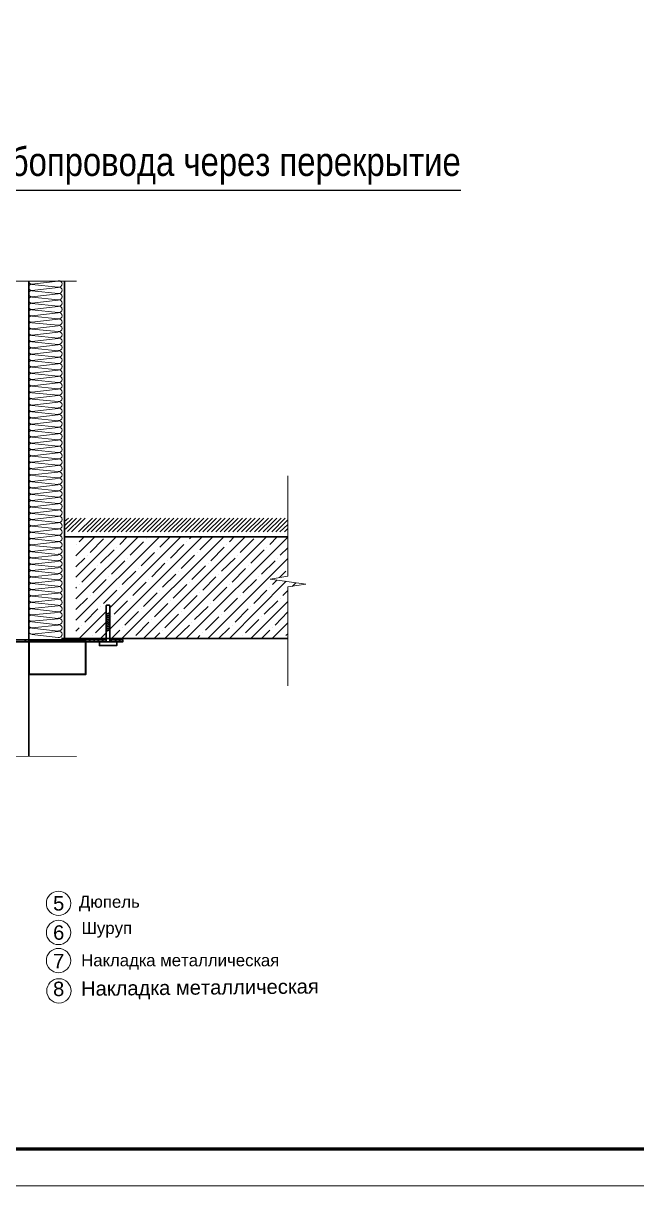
# Model space of a CAD drawing. Header units: millimetres. Extents: x -10178924 to 11692288, y -947381 to 58396.
# Drawn here: x -116095 to -107758, y -25808 to -10002 of the extents above; entities that cross this region are included whole.
import ezdxf

# ---------------------------------------------------------------- set-up
doc = ezdxf.new("R2010")
doc.units = ezdxf.units.MM
for name, color, linetype, true_color in [('PDF _!ВК_надписи', 7, 'Continuous', 0xffffff), ('PDF _!К1', 7, 'Continuous', 0xb85c00), ('PDF _Сталь', 7, 'Continuous', 0x545454), ('PDF _Штрих Мин. Вата', 7, 'Continuous', 0xb09603)]:
    doc.layers.add(name, color=color, linetype=linetype, true_color=true_color)
doc.layers.add('PDF _0', color=7, linetype='Continuous', lineweight=9)
doc.layers.add('PDF _Текст', color=7, linetype='Continuous', lineweight=5)
for name, color, linetype in [('PDF __надписи_вода', 7, 'Continuous'), ('PDF _Железобетон', 7, 'Continuous'), ('PDF _Сноски', 7, 'Continuous'), ('PDF _Тонкая линия', 7, 'Continuous'), ('PDF _Штрих Железобетон', 7, 'Continuous'), ('PDF _Штрих Сталь', 7, 'Continuous')]:
    doc.layers.add(name, color=color, linetype=linetype)
doc.styles.add('PDF Arial Narrow', font='ARIALN.TTF')
doc.styles.add('PDF Arial-ItalicMT', font='arial.ttf')
doc.styles.add('PDF ArialMT', font='arial.ttf')

msp = doc.modelspace()

# ---------------------------------------------------------------- linework, layer by layer
at = {"layer": 'PDF _!ВК_надписи', "color": 7, "linetype": 'Continuous', "lineweight": 60, "elevation": -2956.2}
msp.add_lwpolyline([(-44253.2, 57790.7), (-44253.2, -25308.1), (-160653.6, -25308.1), (-160653.6, 57790.7)], close=True, dxfattribs=at)
at = {"layer": 'PDF _!К1', "lineweight": 35, "elevation": 2526.9}
msp.add_lwpolyline([(-115242.2, -18413.4), (-116020.8, -18413.4), (-116020.8, -18851), (-115242.2, -18851)], close=True, dxfattribs=at)
at = {"layer": 'PDF _0', "color": 18, "linetype": 'Continuous', "lineweight": 0, "true_color": 0x000000}
msp.add_line((-43753.6, -25807.6, -2956.2), (-162651.8, -25807.6, -2956.2), dxfattribs=at)
at = {"layer": 'PDF __надписи_вода', "lineweight": 25, "elevation": 2526.9}
msp.add_lwpolyline([(-121724.8, -12271.8), (-110148.8, -12271.8)], dxfattribs=at)
at = {"layer": 'PDF _Железобетон', "lineweight": 30, "elevation": 2526.9}
for points in [[(-115532.3, -16983.6), (-115532.3, -18367.7)], [(-115532.3, -16983.6), (-112499.6, -16983.6)], [(-115573, -18367.7), (-112499.6, -18367.7)]]:
    msp.add_lwpolyline(points, dxfattribs=at)
at = {"layer": 'PDF _Сноски', "lineweight": 18}
for centre in [(-115615.5, -21967.3, 2526.9), (-115615.5, -21967.3, 2526.9), (-115615.5, -22364.2, 2526.9), (-115615.5, -22745.8, 2526.9), (-115610.4, -23158, 2526.9)]:
    msp.add_circle(centre, 165.4, dxfattribs=at)
at = {"layer": 'PDF _Сталь', "lineweight": 30, "elevation": 2526.9}
for points in [[(-116020.8, -13508.3), (-116020.8, -19965.4)], [(-115532.3, -13508.3), (-115532.3, -18367.7)], [(-115532.3, -14856.7), (-115532.3, -14917.7)], [(-114967.5, -18413.4), (-114967.5, -17919.9), (-114962.4, -17914.8), (-114921.7, -17914.8), (-114916.6, -17919.9), (-114916.6, -18413.4)], [(-114967.5, -18036.9), (-114916.6, -18016.6)], [(-114967.5, -18062.3), (-114916.6, -18047.1)], [(-114967.5, -18087.8), (-114916.6, -18072.5)], [(-114967.5, -18113.2), (-114916.6, -18098)], [(-114967.5, -18138.7), (-114916.6, -18123.4)], [(-114967.5, -18164.1), (-114916.6, -18148.9)], [(-114967.5, -18189.6), (-114916.6, -18174.3)], [(-114967.5, -18215), (-114916.6, -18199.7)], [(-114967.5, -18240.4), (-114916.6, -18225.2)], [(-114967.5, -18265.9), (-114916.6, -18250.6)], [(-118371.6, -18382.9), (-115583.2, -18382.9), (-115583.2, -18413.4), (-118595.5, -18413.4), (-118595.5, -18382.9), (-118427.5, -18382.9)], [(-114967.5, -18382.9), (-115583.2, -18382.9), (-115583.2, -18413.4), (-114743.6, -18413.4), (-114743.6, -18382.9), (-114916.6, -18382.9)]]:
    msp.add_lwpolyline(points, dxfattribs=at)
msp.add_lwpolyline([(-114825, -18413.4), (-114825, -18464.3), (-115059.1, -18464.3), (-115059.1, -18413.4)], close=True, dxfattribs=at)
at = {"layer": 'PDF _Тонкая линия', "lineweight": 18, "elevation": 2526.9}
for points in [[(-117989.9, -13508.3), (-116773.8, -13508.3), (-116738.2, -13747.4), (-116667, -13264), (-116626.3, -13508.3), (-115369.4, -13508.3)], [(-112499.6, -16154.2), (-112499.6, -17517.9), (-112738.8, -17558.6), (-112255.4, -17629.8), (-112499.6, -17665.5), (-112499.6, -19008.8)], [(-117989.9, -19970.5), (-116773.8, -19965.4), (-116738.2, -20209.6), (-116667, -19726.2), (-116626.3, -19965.4), (-115369.4, -19970.5)]]:
    msp.add_lwpolyline(points, dxfattribs=at)
at = {"layer": 'PDF _Штрих Железобетон', "lineweight": 18, "elevation": 2526.9}
for points in [[(-115379.6, -17243.1), (-115120.1, -16983.6)], [(-115379.6, -17533.2), (-114830.1, -16983.6)], [(-115379.6, -17828.3), (-114535, -16983.6)], [(-115379.6, -18118.3), (-114244.9, -16983.6)], [(-115333.8, -17054.9), (-115267.7, -16983.6)], [(-115186.3, -17197.3), (-115003.1, -17014.1)], [(-114916.6, -17950.4), (-113954.9, -16983.6)], [(-114916.6, -18240.4), (-113664.8, -16983.6)], [(-114784.3, -17090.5), (-114682.5, -16983.6)], [(-114753.8, -18367.7), (-113369.7, -16983.6)], [(-114641.8, -17232.9), (-114458.6, -17054.9)], [(-114458.6, -18367.7), (-113079.7, -16983.6)], [(-114423, -17014.1), (-114423, -17014.1)], [(-114239.8, -17126.1), (-114097.4, -16983.6)], [(-114168.6, -18367.7), (-112789.6, -16983.6)], [(-113878.6, -18367.7), (-112499.6, -16988.7)], [(-113873.5, -17054.9), (-113873.5, -17054.9)], [(-113837.8, -17014.1), (-113807.3, -16983.6)], [(-113695.4, -17161.7), (-113517.3, -16983.6)], [(-113293.4, -17054.9), (-113227.2, -16983.6)], [(-113145.8, -17197.3), (-112962.7, -17014.1)], [(-112743.9, -17090.5), (-112642.1, -16983.6)], [(-115369.4, -17090.5), (-115369.4, -17090.5)], [(-115043.8, -17344.9), (-114860.6, -17161.7)], [(-114825, -17126.1), (-114825, -17126.1)], [(-114494.2, -17380.5), (-114311.1, -17197.3)], [(-114275.4, -17161.7), (-114275.4, -17161.7)], [(-114092.3, -17273.7), (-113914.2, -17090.5)], [(-113731, -17197.3), (-113731, -17197.3)], [(-113547.8, -17309.3), (-113364.6, -17126.1)], [(-113329, -17090.5), (-113329, -17090.5)], [(-113003.4, -17344.9), (-112820.2, -17161.7)], [(-112784.6, -17126.1), (-112784.6, -17126.1)], [(-112601.4, -17232.9), (-112499.6, -17136.3)], [(-115379.6, -17390.7), (-115257.5, -17273.7)], [(-115221.9, -17232.9), (-115221.9, -17232.9)], [(-115079.4, -17380.5), (-115079.4, -17380.5)], [(-114896.2, -17492.5), (-114713, -17309.3)], [(-114677.4, -17273.7), (-114677.4, -17273.7)], [(-114346.7, -17528.1), (-114168.6, -17344.9)], [(-114127.9, -17309.3), (-114127.9, -17309.3)], [(-113949.8, -17416.1), (-113766.6, -17232.9)], [(-113802.2, -17563.7), (-113619, -17380.5)], [(-113588.5, -18367.7), (-112499.6, -17278.7)], [(-113583.4, -17344.9), (-113583.4, -17344.9)], [(-113400.2, -17451.7), (-113217.1, -17273.7)], [(-113181.5, -17232.9), (-113181.5, -17232.9)], [(-113039, -17380.5), (-113039, -17380.5)], [(-112855.8, -17492.5), (-112672.6, -17309.3)], [(-112637, -17273.7), (-112637, -17273.7)], [(-115298.2, -17599.3), (-115115, -17416.1)], [(-114931.8, -17528.1), (-114931.8, -17528.1)], [(-114748.7, -17634.9), (-114565.5, -17451.7)], [(-114529.9, -17416.1), (-114529.9, -17416.1)], [(-114204.2, -17670.5), (-114021, -17492.5)], [(-113985.4, -17451.7), (-113985.4, -17451.7)], [(-113654.7, -17711.3), (-113476.6, -17528.1)], [(-113435.9, -17492.5), (-113435.9, -17492.5)], [(-113257.8, -17599.3), (-113074.6, -17416.1)], [(-112891.4, -17528.1), (-112891.4, -17528.1)], [(-112611.6, -17538.2), (-112525.1, -17451.7)], [(-115379.6, -17680.7), (-115369.4, -17670.5)], [(-115333.8, -17634.9), (-115333.8, -17634.9)], [(-115150.6, -17746.9), (-114967.5, -17563.7)], [(-114784.3, -17670.5), (-114784.3, -17670.5)], [(-114606.2, -17782.5), (-114423, -17599.3)], [(-114387.4, -17563.7), (-114387.4, -17563.7)], [(-114056.6, -17818.1), (-113873.5, -17634.9)], [(-113837.8, -17599.3), (-113837.8, -17599.3)], [(-113512.2, -17853.7), (-113329, -17670.5)], [(-113293.4, -18367.7), (-112520, -17589.1)], [(-113293.4, -17634.9), (-113293.4, -17634.9)], [(-113110.2, -17746.9), (-112927, -17563.7)], [(-112743.9, -17670.5), (-112743.9, -17670.5)], [(-112708.2, -17634.9), (-112642.1, -17568.8)], [(-112438.6, -17660.4), (-112392.8, -17609.5)], [(-112265.5, -17629.8), (-112265.5, -17629.8)], [(-115379.6, -17970.8), (-115221.9, -17818.1)], [(-115186.3, -17782.5), (-115186.3, -17782.5)], [(-115003.1, -17889.3), (-114825, -17711.3)], [(-114860.6, -18036.9), (-114677.4, -17853.7)], [(-114641.8, -17818.1), (-114641.8, -17818.1)], [(-114458.6, -17930.1), (-114275.4, -17746.9)], [(-114239.8, -17711.3), (-114239.8, -17711.3)], [(-114092.3, -17853.7), (-114092.3, -17853.7)], [(-113914.2, -17965.7), (-113731, -17782.5)], [(-113695.4, -17746.9), (-113695.4, -17746.9)], [(-113364.6, -18001.3), (-113181.5, -17818.1)], [(-113145.8, -17782.5), (-113145.8, -17782.5)], [(-112962.7, -17889.3), (-112784.6, -17711.3)], [(-112820.2, -18036.9), (-112637, -17853.7)], [(-112601.4, -17818.1), (-112601.4, -17818.1)], [(-112565.8, -17782.5), (-112499.6, -17716.3)], [(-115333.8, -18367.7), (-114967.5, -18001.3)], [(-115257.5, -18143.8), (-115079.4, -17965.7)], [(-115043.8, -17930.1), (-115043.8, -17930.1)], [(-114713, -18184.5), (-114529.9, -18001.3)], [(-114494.2, -17965.7), (-114494.2, -17965.7)], [(-114311.1, -18072.5), (-114127.9, -17889.3)], [(-113949.8, -18001.3), (-113949.8, -18001.3)], [(-113766.6, -18108.1), (-113583.4, -17930.1)], [(-113547.8, -17889.3), (-113547.8, -17889.3)], [(-113217.1, -18143.8), (-113039, -17965.7)], [(-113003.4, -18367.7), (-112499.6, -17863.9)], [(-113003.4, -17930.1), (-113003.4, -17930.1)], [(-112672.6, -18184.5), (-112499.6, -18006.4)], [(-115115, -18291.3), (-114967.5, -18143.8)], [(-114896.2, -18072.5), (-114896.2, -18072.5)], [(-114565.5, -18326.9), (-114387.4, -18143.8)], [(-114346.7, -18108.1), (-114346.7, -18108.1)], [(-114168.6, -18220.1), (-113985.4, -18036.9)], [(-113802.2, -18143.8), (-113802.2, -18143.8)], [(-113619, -18255.7), (-113435.9, -18072.5)], [(-113400.2, -18036.9), (-113400.2, -18036.9)], [(-113074.6, -18291.3), (-112891.4, -18108.1)], [(-112855.8, -18072.5), (-112855.8, -18072.5)], [(-112713.3, -18367.7), (-112499.6, -18153.9)], [(-115379.6, -18265.9), (-115333.8, -18220.1)], [(-115298.2, -18184.5), (-115298.2, -18184.5)], [(-115150.6, -18326.9), (-115150.6, -18326.9)], [(-115043.8, -18367.7), (-114967.5, -18291.3)], [(-114896.2, -18367.7), (-114784.3, -18255.7)], [(-114748.7, -18220.1), (-114748.7, -18220.1)], [(-114316.2, -18367.7), (-114239.8, -18291.3)], [(-114204.2, -18255.7), (-114204.2, -18255.7)], [(-114021, -18362.6), (-113837.8, -18184.5)], [(-113731, -18367.7), (-113695.4, -18326.9)], [(-113654.7, -18291.3), (-113654.7, -18291.3)], [(-113441, -18367.7), (-113293.4, -18220.1)], [(-113257.8, -18184.5), (-113257.8, -18184.5)], [(-113110.2, -18326.9), (-113110.2, -18326.9)], [(-112855.8, -18367.7), (-112743.9, -18255.7)], [(-112708.2, -18220.1), (-112708.2, -18220.1)], [(-112525.1, -18326.9), (-112499.6, -18301.5)], [(-115191.4, -18367.7), (-115186.3, -18362.6)], [(-114606.2, -18362.6), (-114606.2, -18362.6)], [(-113150.9, -18367.7), (-113145.8, -18362.6)], [(-112565.8, -18362.6), (-112565.8, -18362.6)]]:
    msp.add_lwpolyline(points, dxfattribs=at)
at = {"layer": 'PDF _Штрих Мин. Вата', "lineweight": 18, "elevation": 2526.9}
for points in [[(-116020.8, -13505.7, 0.4142061), (-115977.5, -13549, 0.9999873), (-115977.5, -13635.5, 0.9999873), (-115977.5, -13722, 0.9999873), (-115977.5, -13808.5, 0.9999873), (-115977.5, -13895, 0.9999873), (-115977.5, -13981.5, 0.9999873), (-115977.5, -14068, 0.9999873), (-115977.5, -14154.5, 0.9999873), (-115977.5, -14241, 0.9999873), (-115977.5, -14327.5, 0.9999873), (-115977.5, -14414, 0.9999873), (-115977.5, -14500.5, 0.9999873), (-115977.5, -14587, 0.9999873), (-115977.5, -14673.5, 0.9999873), (-115977.5, -14760, 0.9999873), (-115977.5, -14846.5, 0.9999873), (-115977.5, -14933, 0.9999873), (-115977.5, -15019.5, 0.9999873), (-115977.5, -15106, 0.9999873), (-115977.5, -15192.5, 0.9999873), (-115977.5, -15279, 0.9999873), (-115977.5, -15365.5, 0.9999873), (-115977.5, -15452, 0.9999873), (-115977.5, -15538.5, 0.9999873), (-115977.5, -15625, 0.9999873), (-115977.5, -15711.5, 0.9999873), (-115977.5, -15798, 0.9999873), (-115977.5, -15884.5, 0.9999873), (-115977.5, -15971, 0.9999873), (-115977.5, -16057.5, 0.9999873), (-115977.5, -16144, 0.9999873), (-115977.5, -16230.5, 0.9999873), (-115977.5, -16317, 0.9999873), (-115977.5, -16403.5, 0.9999873), (-115977.5, -16490, 0.9999873), (-115977.5, -16576.6, 0.9999873), (-115977.5, -16663.1, 0.9999873), (-115977.5, -16749.6, 0.9999873), (-115977.5, -16836.1, 0.9999873), (-115977.5, -16922.6, 0.9999873), (-115977.5, -17009.1, 0.9999873), (-115977.5, -17095.6, 0.9999873), (-115977.5, -17182.1, 0.9999873), (-115977.5, -17268.6, 0.9999873), (-115977.5, -17355.1, 0.9999873), (-115977.5, -17441.6, 0.9999873), (-115977.5, -17528.1, 0.9999873), (-115977.5, -17614.6, 0.9999873), (-115977.5, -17701.1, 0.9999873), (-115977.5, -17787.6, 0.9999873), (-115977.5, -17874.1, 0.9999873), (-115977.5, -17960.6, 0.9999873), (-115977.5, -18047.1, 0.9999873), (-115977.5, -18133.6, 0.9999873), (-115977.5, -18220.1, 0.9999873), (-115977.5, -18306.6)], [(-115980, -13554.1), (-115618.8, -13589.7, -0.4630581), (-115567.9, -13632.9, -0.463058), (-115618.2, -13675.6)], [(-115618.2, -13589.1, 0.463058), (-115567.9, -13546.4, 0.4630581), (-115618.2, -13503.8, -0.4630581), (-115567.9, -13546.4)], [(-115980, -13640.6), (-115618.8, -13676.2, -0.4630581), (-115567.9, -13719.4, -0.4630596), (-115617.5, -13761.4)], [(-115980, -13727.1), (-115618.8, -13762.7, -0.4630581), (-115567.9, -13805.9, -0.4630596), (-115617.5, -13847.9)], [(-115980, -13813.6), (-115618.8, -13849.2, -0.4630597), (-115567.2, -13891.7, -0.4630596), (-115617.5, -13934.4)], [(-115980, -13900.1), (-115618.8, -13935.7, -0.4630581), (-115567.9, -13978.9, -0.463058), (-115618.2, -14021.6)], [(-115980, -13986.6), (-115618.8, -14022.2, -0.4630581), (-115567.9, -14065.4, -0.463058), (-115618.2, -14108.1)], [(-115980, -14073.1), (-115618.8, -14108.7, -0.4630581), (-115567.9, -14151.9, -0.463058), (-115618.2, -14194.6, -0.4630581), (-115567.9, -14238.5)], [(-115980, -14159.6), (-115618.8, -14195.2, -0.4630581), (-115567.9, -14238.5, -0.463058), (-115618.2, -14281.1)], [(-115980, -14246.1), (-115618.8, -14281.7, -0.4630581), (-115567.9, -14325, -0.463058), (-115618.2, -14367.6)], [(-115980, -14332.6), (-115618.8, -14368.2, -0.4630581), (-115567.9, -14411.5, -0.4630596), (-115617.5, -14453.4)], [(-115980, -14419.1), (-115618.8, -14454.7, -0.4630581), (-115567.9, -14498, -0.463058), (-115618.2, -14540.6, -0.4630581), (-115567.9, -14584.5)], [(-115980, -14505.6), (-115618.8, -14541.2, -0.4630581), (-115567.9, -14584.5, -0.463058), (-115618.2, -14627.1)], [(-115980, -14592.1), (-115618.8, -14627.7, -0.4630581), (-115567.9, -14671, -0.463058), (-115618.2, -14713.6)], [(-115980, -14678.6), (-115618.8, -14714.2, -0.4630581), (-115567.9, -14757.5, -0.4630596), (-115617.5, -14799.4)], [(-115980, -14765.1), (-115618.8, -14800.7, -0.4630581), (-115567.9, -14844, -0.4630596), (-115617.5, -14885.9, 0.4630596), (-115567.2, -14843.3, 0.4630581), (-115618.2, -14801.3)], [(-115980, -14938.1), (-115618.8, -14973.7, -0.4630581), (-115567.9, -15017, -0.4630596), (-115617.5, -15059)], [(-115617.5, -14972.5, 0.4630596), (-115567.9, -14930.5, 0.4630581), (-115618.2, -14887.8, -0.4630581), (-115567.9, -14930.5)], [(-115980, -15024.6), (-115618.8, -15060.2, -0.4630581), (-115567.9, -15103.5, -0.4630596), (-115617.5, -15145.5)], [(-115980, -15111.1), (-115618.8, -15146.7, -0.4630581), (-115567.9, -15190, -0.463058), (-115618.2, -15232.6, -0.4630581), (-115567.9, -15276.5)], [(-115980, -15197.6), (-115618.8, -15233.2, -0.4630581), (-115567.9, -15276.5, -0.4630596), (-115617.5, -15318.5)], [(-115980, -15284.1), (-115618.8, -15319.7, -0.4630581), (-115567.9, -15363, -0.4630596), (-115617.5, -15405)], [(-115980, -15370.6), (-115618.8, -15406.2, -0.4630581), (-115567.9, -15449.5, -0.463058), (-115618.2, -15492.2)], [(-115980, -15457.1), (-115618.8, -15492.7, -0.4630581), (-115567.9, -15536, -0.463058), (-115618.2, -15578.7, -0.4630581), (-115567.9, -15622.5)], [(-115980, -15543.6), (-115618.8, -15579.2, -0.4630597), (-115567.2, -15621.8, -0.4630596), (-115617.5, -15664.5)], [(-115980, -15630.1), (-115618.8, -15665.7, -0.4630581), (-115567.9, -15709, -0.4630596), (-115617.5, -15751)], [(-115980, -15716.6), (-115618.8, -15752.2, -0.4630581), (-115567.9, -15795.5, -0.4630596), (-115617.5, -15837.5)], [(-115980, -15803.1), (-115618.8, -15838.7, -0.4630581), (-115567.9, -15882, -0.4630596), (-115617.5, -15924)], [(-115980, -15889.6), (-115618.8, -15925.2, -0.4630581), (-115567.9, -15968.5, -0.463058), (-115618.2, -16011.2)], [(-115980, -15976.1), (-115618.8, -16011.7, -0.4630581), (-115567.9, -16055, -0.463058), (-115618.2, -16097.7)], [(-115980, -16062.6), (-115618.8, -16098.2, -0.4630581), (-115567.9, -16141.5, -0.463058), (-115618.2, -16184.2, -0.4630581), (-115567.9, -16228, -0.463058), (-115618.2, -16270.7, -0.4630581), (-115567.9, -16314.5)], [(-115980, -16149.1), (-115618.8, -16184.7, -0.4630581), (-115567.9, -16228, -0.463058), (-115618.2, -16270.7, -0.4630581), (-115567.9, -16314.5, -0.463058), (-115618.2, -16357.2)], [(-115980, -16322.1), (-115618.8, -16357.8, -0.4630581), (-115567.9, -16401, -0.463058), (-115618.2, -16443.7)], [(-115980, -16408.6), (-115618.8, -16444.3, -0.4630581), (-115567.9, -16487.5, -0.463058), (-115618.2, -16530.2)], [(-115980, -16495.1), (-115618.8, -16530.8, -0.4630581), (-115567.9, -16574, -0.463058), (-115618.2, -16616.7, -0.4630581), (-115567.9, -16660.5)], [(-115980, -16581.6), (-115618.8, -16617.3, -0.4630597), (-115567.2, -16659.9, -0.463058), (-115618.2, -16703.2)], [(-115980, -16668.1), (-115618.8, -16703.8, -0.4630581), (-115567.9, -16747, -0.4630596), (-115617.5, -16789.1)], [(-115980, -16754.6), (-115618.8, -16790.3, -0.4630581), (-115567.9, -16833.5, -0.4630596), (-115617.5, -16875.6)], [(-115980, -16841.1), (-115618.8, -16876.8, -0.4630581), (-115567.9, -16920, -0.4630596), (-115617.5, -16962.1)], [(-115980, -16927.6), (-115618.8, -16963.3, -0.4630597), (-115567.2, -17005.9, -0.4630596), (-115617.5, -17048.6)], [(-115980, -17014.1), (-115618.8, -17049.8, -0.4630581), (-115567.9, -17093, -0.463058), (-115618.2, -17135.7)], [(-115980, -17100.7), (-115618.8, -17136.3, -0.4630581), (-115567.9, -17179.5, -0.463058), (-115618.2, -17222.2)], [(-115980, -17187.2), (-115618.8, -17222.8, -0.4630581), (-115567.9, -17266, -0.4630596), (-115617.5, -17308.1)], [(-115980, -17273.7), (-115618.8, -17309.3, -0.4630597), (-115567.2, -17351.9, -0.4630596), (-115617.5, -17394.6)], [(-115980, -17360.2), (-115618.8, -17395.8, -0.4630597), (-115567.2, -17438.4, -0.463058), (-115618.2, -17481.7)], [(-115980, -17446.7), (-115618.8, -17482.3, -0.4630581), (-115567.9, -17525.5, -0.4630596), (-115617.5, -17567.6)], [(-115567.2, -17616.5, -0.4630596), (-115617.5, -17659.2, 0.4630596), (-115567.2, -17616.5, 0.4630581), (-115618.2, -17574.4, -0.4630581), (-115567.2, -17616.5)], [(-115617.5, -17745.7, 0.4630596), (-115567.9, -17703.6, 0.4630581), (-115618.2, -17660.9, -0.4630581), (-115567.9, -17703.6)], [(-115617.5, -17832.2, 0.4630596), (-115567.2, -17789.6, 0.4630581), (-115618.2, -17747.5)], [(-115617.5, -17918.7, 0.4630596), (-115567.2, -17876.1, 0.4630581), (-115618.2, -17834)], [(-115980, -17965.7), (-115618.8, -18006.4, -0.4630581), (-115567.9, -18049.6, -0.463058), (-115618.2, -18092.3)], [(-115567.9, -18049.6, 0.4630581), (-115618.2, -18005.8, 0.463058), (-115567.9, -17963.1, 0.4630581), (-115618.2, -17920.5)], [(-115980, -18052.2), (-115618.8, -18092.9, -0.4630581), (-115567.9, -18136.1, -0.463058), (-115618.2, -18178.8)], [(-115980, -18138.7), (-115618.8, -18179.4, -0.4630581), (-115567.9, -18222.6, -0.4630596), (-115617.5, -18264.8)], [(-115980, -18311.7), (-115618.8, -18352.4, 0.463058), (-115567.9, -18309.1, 0.4630581), (-115618.8, -18265.9), (-115980, -18225.2)]]:
    msp.add_lwpolyline(points, format="xyb", dxfattribs=at)
for points in [[(-115980, -13549), (-115618.8, -13508.3)], [(-115980, -13895), (-115618.8, -13854.3)], [(-115980, -14241), (-115618.8, -14200.3)], [(-115980, -14587), (-115618.8, -14546.3)], [(-115980, -14846.5), (-115618.8, -14805.8)], [(-115618.8, -14887.2), (-115980, -14851.6)], [(-115980, -14933), (-115618.8, -14892.3)], [(-115980, -15279), (-115618.8, -15238.3)], [(-115980, -15625), (-115618.8, -15584.3)], [(-115980, -15971), (-115618.8, -15930.3)], [(-115980, -16230.5), (-115618.8, -16189.8)], [(-115618.8, -16271.2), (-115980, -16235.6)], [(-115980, -16317), (-115618.8, -16276.3)], [(-115980, -16663.1), (-115618.8, -16622.3)], [(-115980, -17009.1), (-115618.8, -16968.4)], [(-115980, -17355.1), (-115618.8, -17319.4)], [(-115980, -17614.6), (-115618.8, -17579)], [(-115618.8, -17655.3), (-115980, -17619.7)], [(-115980, -17701.1), (-115618.8, -17665.5)], [(-115980, -18047.1), (-115618.8, -18011.5)]]:
    msp.add_lwpolyline(points, close=True, dxfattribs=at)
for points in [[(-115573, -13549), (-115573, -13549)], [(-115618.8, -13594.8), (-115980, -13635.5)], [(-115618.8, -13681.3), (-115980, -13722)], [(-115573, -13635.5), (-115573, -13635.5)], [(-115573, -13722), (-115573, -13722)], [(-115618.8, -13767.8), (-115980, -13808.5)], [(-115573, -13808.5), (-115573, -13808.5)], [(-115573, -13895), (-115573, -13895)], [(-115618.8, -13940.8), (-115980, -13981.5)], [(-115618.8, -14027.3), (-115980, -14068)], [(-115573, -13981.5), (-115573, -13981.5)], [(-115618.8, -14113.8), (-115980, -14154.5)], [(-115573, -14068), (-115573, -14068)], [(-115573, -14154.5), (-115573, -14154.5)], [(-115618.8, -14286.8), (-115980, -14327.5)], [(-115618.8, -14373.3), (-115980, -14414)], [(-115573, -14241), (-115573, -14241)], [(-115573, -14327.5), (-115573, -14327.5)], [(-115618.8, -14459.8), (-115980, -14500.5)], [(-115573, -14414), (-115573, -14414)], [(-115573, -14500.5), (-115573, -14500.5)], [(-115618.8, -14632.8), (-115980, -14673.5)], [(-115573, -14587), (-115573, -14587)], [(-115573, -14673.5), (-115573, -14673.5)], [(-115618.8, -14719.3), (-115980, -14760)], [(-115573, -14760), (-115573, -14760)], [(-115618.8, -14978.8), (-115980, -15019.5)], [(-115573, -14933), (-115573, -14933)], [(-115618.8, -15065.3), (-115980, -15106)], [(-115618.8, -15151.8), (-115980, -15192.5)], [(-115573, -15019.5), (-115573, -15019.5)], [(-115573, -15106), (-115573, -15106)], [(-115618.8, -15324.8), (-115980, -15365.5)], [(-115573, -15192.5), (-115573, -15192.5)], [(-115573, -15279), (-115573, -15279)], [(-115618.8, -15411.3), (-115980, -15452)], [(-115573, -15365.5), (-115573, -15365.5)], [(-115573, -15452), (-115573, -15452)], [(-115618.8, -15497.8), (-115980, -15538.5)], [(-115573, -15538.5), (-115573, -15538.5)], [(-115573, -15625), (-115573, -15625)], [(-115618.8, -15670.8), (-115980, -15711.5)], [(-115618.8, -15757.3), (-115980, -15798)], [(-115573, -15711.5), (-115573, -15711.5)], [(-115573, -15798), (-115573, -15798)], [(-115618.8, -15843.8), (-115980, -15884.5)], [(-115573, -15884.5), (-115573, -15884.5)], [(-115618.8, -16016.8), (-115980, -16057.5)], [(-115618.8, -16103.3), (-115980, -16144)], [(-115573, -15971), (-115573, -15971)], [(-115573, -16057.5), (-115573, -16057.5)], [(-115573, -16144), (-115573, -16144)], [(-115573, -16230.5), (-115573, -16230.5)], [(-115573, -16230.5), (-115573, -16230.5)], [(-115618.8, -16362.8), (-115980, -16403.5)], [(-115573, -16317), (-115573, -16317)], [(-115573, -16403.5), (-115573, -16403.5)], [(-115618.8, -16449.3), (-115980, -16490)], [(-115618.8, -16535.8), (-115980, -16576.6)], [(-115573, -16490), (-115573, -16490)], [(-115573, -16576.6), (-115573, -16576.6)], [(-115618.8, -16708.8), (-115980, -16749.6)], [(-115573, -16663.1), (-115573, -16663.1)], [(-115573, -16749.6), (-115573, -16749.6)], [(-115618.8, -16795.3), (-115980, -16836.1)], [(-115618.8, -16881.9), (-115980, -16922.6)], [(-115573, -16836.1), (-115573, -16836.1)], [(-115618.8, -17054.9), (-115980, -17095.6)], [(-115573, -16922.6), (-115573, -16922.6)], [(-115573, -17009.1), (-115573, -17009.1)], [(-115618.8, -17141.4), (-115980, -17182.1)], [(-115573, -17095.6), (-115573, -17095.6)], [(-115573, -17182.1), (-115573, -17182.1)], [(-115618.8, -17232.9), (-115980, -17268.6)], [(-115573, -17268.6), (-115573, -17268.6)], [(-115573, -17355.1), (-115573, -17355.1)], [(-115618.8, -17406), (-115980, -17441.6)], [(-115618.8, -17492.5), (-115980, -17528.1)], [(-115980, -17533.2), (-115618.8, -17568.8)], [(-115573, -17441.6), (-115573, -17441.6)], [(-115573, -17528.1), (-115573, -17528.1)], [(-115573, -17619.7), (-115573, -17619.7)], [(-115573, -17619.7), (-115573, -17619.7)], [(-115980, -17706.2), (-115618.8, -17741.8)], [(-115618.8, -17752), (-115980, -17787.6)], [(-115980, -17792.7), (-115618.8, -17828.3)], [(-115618.8, -17838.5), (-115980, -17874.1)], [(-115573, -17706.2), (-115573, -17706.2)], [(-115573, -17792.7), (-115573, -17792.7)], [(-115980, -17879.2), (-115618.8, -17914.8)], [(-115618.8, -17925), (-115980, -17960.6)], [(-115573, -17879.2), (-115573, -17879.2)], [(-115573, -17965.7), (-115573, -17965.7)], [(-115618.8, -18098), (-115980, -18133.6)], [(-115573, -18052.2), (-115573, -18052.2)], [(-115573, -18138.7), (-115573, -18138.7)], [(-115618.8, -18184.5), (-115980, -18220.1)], [(-115618.8, -18271), (-115980, -18306.6)], [(-115573, -18225.2), (-115573, -18225.2)], [(-115573, -18311.7), (-115573, -18311.7)]]:
    msp.add_lwpolyline(points, dxfattribs=at)
at = {"layer": 'PDF _Штрих Мин. Вата', "lineweight": 18}
for centre in [(-115611.1, -13892.4, 2526.9), (-115611.1, -15968.5, 2526.9), (-115611.1, -17006.5, 2526.9), (-115611.1, -17352.5, 2526.9)]:
    msp.add_arc(centre, 43.3, 0.00017, 99.38768, dxfattribs=at)
at = {"layer": 'PDF _Штрих Сталь', "lineweight": 18, "elevation": 2526.9}
for points in [[(-115532.3, -16775), (-115481.4, -16729.2)], [(-115532.3, -16836.1), (-115425.4, -16729.2)], [(-115522.1, -16881.9), (-115369.4, -16729.2)], [(-115491.6, -16912.4), (-115308.4, -16729.2)], [(-115440.7, -16917.5), (-115252.4, -16729.2)], [(-115344, -16917.5), (-115155.7, -16729.2)], [(-115288, -16917.5), (-115099.8, -16729.2)], [(-115227, -16917.5), (-115038.7, -16729.2)], [(-115171, -16917.5), (-114982.7, -16729.2)], [(-115109.9, -16917.5), (-114921.7, -16729.2)], [(-115054, -16917.5), (-114865.7, -16729.2)], [(-114992.9, -16917.5), (-114804.6, -16729.2)], [(-114936.9, -16917.5), (-114748.7, -16729.2)], [(-114881, -16917.5), (-114687.6, -16729.2)], [(-114819.9, -16917.5), (-114631.6, -16729.2)], [(-114763.9, -16917.5), (-114570.6, -16729.2)], [(-114702.9, -16917.5), (-114514.6, -16729.2)], [(-114646.9, -16917.5), (-114458.6, -16729.2)], [(-114585.8, -16917.5), (-114397.6, -16729.2)], [(-114529.9, -16917.5), (-114341.6, -16729.2)], [(-114468.8, -16917.5), (-114280.5, -16729.2)], [(-114412.8, -16917.5), (-114224.6, -16729.2)], [(-114351.8, -16917.5), (-114163.5, -16729.2)], [(-114295.8, -16917.5), (-114107.5, -16729.2)], [(-114234.7, -16917.5), (-114046.5, -16729.2)], [(-114178.8, -16917.5), (-113990.5, -16729.2)], [(-114122.8, -16917.5), (-113929.4, -16729.2)], [(-114061.7, -16917.5), (-113873.5, -16729.2)], [(-114005.8, -16917.5), (-113817.5, -16729.2)], [(-113944.7, -16917.5), (-113756.4, -16729.2)], [(-113888.7, -16917.5), (-113700.5, -16729.2)], [(-113827.7, -16917.5), (-113639.4, -16729.2)], [(-113771.7, -16917.5), (-113583.4, -16729.2)], [(-113710.6, -16917.5), (-113522.4, -16729.2)], [(-113654.7, -16917.5), (-113466.4, -16729.2)], [(-113593.6, -16917.5), (-113405.3, -16729.2)], [(-113537.6, -16917.5), (-113349.4, -16729.2)], [(-113476.6, -16917.5), (-113288.3, -16729.2)], [(-113420.6, -16917.5), (-113232.3, -16729.2)], [(-113364.6, -16917.5), (-113176.4, -16729.2)], [(-113303.6, -16917.5), (-113115.3, -16729.2)], [(-113247.6, -16917.5), (-113059.3, -16729.2)], [(-113186.5, -16917.5), (-112998.3, -16729.2)], [(-113130.6, -16917.5), (-112942.3, -16729.2)], [(-113069.5, -16917.5), (-112881.2, -16729.2)], [(-113013.5, -16917.5), (-112825.3, -16729.2)], [(-112952.5, -16917.5), (-112764.2, -16729.2)], [(-112896.5, -16917.5), (-112708.2, -16729.2)], [(-112835.4, -16917.5), (-112647.2, -16729.2)], [(-112779.5, -16917.5), (-112591.2, -16729.2)], [(-112718.4, -16917.5), (-112535.2, -16729.2)], [(-112662.4, -16917.5), (-112499.6, -16754.6)], [(-112606.5, -16917.5), (-112499.6, -16815.7)], [(-112545.4, -16917.5), (-112499.6, -16871.7)], [(-116081.8, -18413.4), (-116051.3, -18382.9)], [(-116020.8, -18413.4), (-115990.2, -18382.9)], [(-115964.8, -18413.4), (-115934.3, -18382.9)], [(-115908.8, -18413.4), (-115873.2, -18382.9)], [(-115847.7, -18413.4), (-115817.2, -18382.9)], [(-115791.8, -18413.4), (-115756.2, -18382.9)], [(-115730.7, -18413.4), (-115700.2, -18382.9)], [(-115674.7, -18413.4), (-115639.1, -18382.9)], [(-115613.7, -18413.4), (-115583.2, -18382.9)], [(-115557.7, -18413.4), (-115527.2, -18382.9)], [(-115496.7, -18413.4), (-115466.1, -18382.9)], [(-115440.7, -18413.4), (-115410.1, -18382.9)], [(-115379.6, -18413.4), (-115349.1, -18382.9)], [(-115323.6, -18413.4), (-115293.1, -18382.9)], [(-115267.7, -18413.4), (-115232.1, -18382.9)], [(-115206.6, -18413.4), (-115176.1, -18382.9)], [(-115150.6, -18413.4), (-115115, -18382.9)], [(-115089.6, -18413.4), (-115059.1, -18382.9)], [(-115033.6, -18413.4), (-114998, -18382.9)], [(-114972.6, -18413.4), (-114967.5, -18408.4)], [(-114916.6, -18413.4), (-114881, -18382.9)], [(-114855.5, -18413.4), (-114825, -18382.9)], [(-114799.5, -18413.4), (-114769, -18382.9)]]:
    msp.add_lwpolyline(points, dxfattribs=at)

# ---------------------------------------------------------------- texts
at = {"layer": 'PDF _Текст', "attachment_point": 4}
for s, insert, char_height, style in [('Типовой узел прохода трубопровода через перекрытие', (-121724.3, -11942, 2526.9), 389.496, 'PDF Arial Narrow'), ('5', (-115689.3, -21969.2, 2526.9), 195.9, 'PDF ArialMT'), ('6', (-115689.3, -22366.1, 2526.9), 195.9, 'PDF ArialMT'), ('7', (-115689.3, -22752.9, 2526.9), 195.9, 'PDF ArialMT')]:
    msp.add_mtext(s, dxfattribs=dict(at, insert=insert, char_height=char_height, style=style))
at = {"layer": 'PDF _Текст', "color": 8, "true_color": 0x808080, "attachment_point": 4, "style": 'PDF Arial-ItalicMT'}
for s, insert, char_height in [('Дюпель', (-115338.2, -21969.8, 2526.9), 163.24), ('Шуруп', (-115302.7, -22327.6, 2526.9), 163.24), ('Накладка металлическая', (-115307.8, -22765.2, 2526.9), 163.235)]:
    msp.add_mtext(s, dxfattribs=dict(at, insert=insert, char_height=char_height))
at = {"layer": 'PDF _Текст', "insert": (-115689.3, -23160, 2526.9), "char_height": 195.883, "attachment_point": 4, "rotation": 0.58056, "style": 'PDF ArialMT'}
msp.add_mtext('8   Накладка металлическая', dxfattribs=at)

doc.saveas('drawing.dxf')
